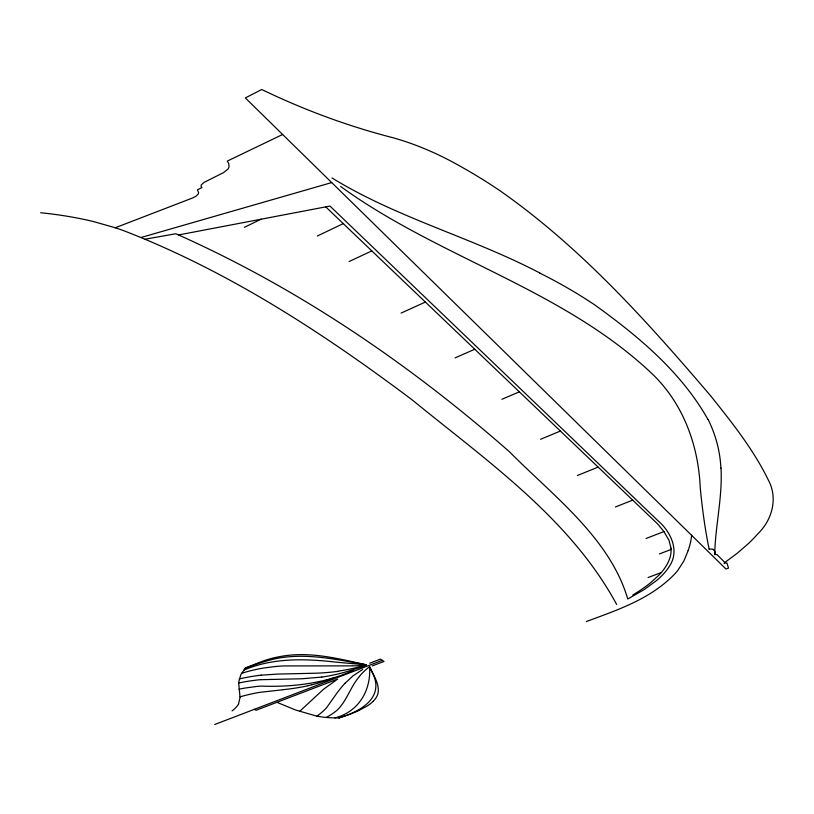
<?xml version="1.0" encoding="UTF-8"?>
<svg xmlns="http://www.w3.org/2000/svg" width="814" height="814" viewBox="0 0 814 814"><rect width="100%" height="100%" fill="white"/><g stroke="black" fill="none" stroke-linecap="round" stroke-linejoin="round"><path stroke-width="1.22" d="M373.25 701.281A59.066 22.782 -10.4 0 0 378.072 693.019C379.67 683.557 373.219 675.06 369.607 666.778C371.133 690.547 358.638 711.884 334.93 717.856M337.871 671.255L348.26 669.423A91.28 37.678 -10.7 0 0 366.514 664.845C338.512 658.607 309.656 651.139 280.85 656.43A44.271 17.694 -10 0 0 262.586 661.212A50.041 19.953 -10 0 0 261.182 661.741L245.614 667.867L240.924 674.389L238.614 682.407L240.069 697.445L238.512 704.008M688.206 550.518L683.831 561.07L677.645 570.634A120.655 50.01 -13.7 0 1 667.622 580.728C644.474 601.098 614.753 610.948 586.355 621.55M359.442 676.485C350.559 686.589 347.1 700.376 337.495 709.849A66.168 25.549 -9.9 0 1 326.343 717.429M345.136 683.17L353.093 675.783L362.698 669.423M724.877 562.433L724.084 563.207L726.922 562.973L728.51 568.08L725.996 569.027L245.34 97.934L261.732 89.499C303.561 109.697 347.222 125.936 392.216 137.525C416.503 144.241 439.692 154.446 461.528 166.972A784.961 382.366 -3.9 0 1 500.223 190.903C580.82 247.405 647.059 321.235 710.561 395.736C731.847 422.374 753.459 449.44 768.426 480.229C778.113 498.249 772.191 519.953 757.956 533.679A207.316 89.011 -14 0 1 748.463 543.518L737.403 553.133L724.877 562.433L716.89 554.548L714.672 554.578C715.333 525.62 722.598 497.11 721.011 468.081M299.674 711.385L323.575 689.204L337.718 679.059L256.105 710.266L254.304 709.34M244.373 227.34L261.06 219.21M282.631 134.483L227.269 161.111L228.765 163.665L229.019 166.85A10.796 6.716 -10 0 1 227.93 169.088L223.647 172.548L203.927 182.489L201.312 184.91A5.026 3.093 -9.6 0 0 201.272 186.671L201.974 187.566L197.426 189.835L198.585 192.542A7.255 4.446 -9.2 0 1 198.067 194.21L195.93 196.286L192.43 198.036L115.262 227.757L93.478 221.561A261.803 142.664 -4.7 0 0 40.68 212.749M317.307 236.009L343.264 223.616M359.055 710.378L366.799 706.247A45.238 17.399 -10.5 0 0 373.188 701.281M349.125 261.538L371.815 250.895M401.119 313.075L425.376 302.065M455.077 357.895L474.766 349.247M501.912 399.277L519.352 391.839M540.577 439.275L560.388 431.054M577.33 475.518L598.127 467.104M243.6 670.258C272.955 657.478 305.596 658.638 336.721 662.22L366.524 664.855A37.871 15.293 -11 0 1 359.381 665.679L352.442 665.872M615.404 506.98L632.702 500.132M646.072 538.492L663.919 531.583L668.955 540.211L671.072 548.26M369.739 663.227L380.342 659.167L384.025 661.426L372.263 665.923M353.673 670.288C324.572 683.516 292.643 687.23 260.958 686.1A49.328 19.129 -9.6 0 0 256.939 686.426L245.37 688.003A86.528 33.018 -9.6 0 0 238.96 689.204M659.462 553.917L671.143 549.44M214.703 724.501L382.285 660.358M648.076 577.543L661.243 572.557M355.932 668.762L364.285 666.259M338.604 717.846C360.073 712.057 386.009 697.456 371.845 671.631A277.371 107.448 -7.9 0 0 369.607 666.778M141.025 237.495L331.705 182.58M311.925 684.747L308.211 685.642M178.51 234.961L329.975 206.064L658.272 521.011C670.868 531.735 679.832 551.017 669.413 566.218A101.323 41.901 -13.8 0 1 656.796 580.362L644.027 589.692L627.757 599.012C609.818 537.749 552.604 495.482 509.595 451.892C409.462 364.011 297.853 287.861 175.814 233.75L145.116 239.204M321.784 677.075L302.126 678.754L261.009 679.69M282.936 689.733L259.839 692.348A51.099 19.658 -9.7 0 0 255.983 693.009L251.353 693.955A80.82 30.708 -9.8 0 0 240.069 696.835M261.263 675.182L277.34 674.084L315.964 673.209A103.388 42.888 -10.8 0 0 337.851 671.367M351.821 665.872L283.537 665.933A86.844 33.761 -9.8 0 0 273.585 666.707L263.512 668.05A65.466 25.682 -9.8 0 0 241.544 673.331M366.524 664.855C333.282 658.872 298.219 650.813 265.018 661.507A84.514 33.15 -10.1 0 0 245.034 668.447M713.023 549.399L714.682 550.997A23.901 9.666 -15.1 0 1 714.763 554.558M276.892 702.319L295.655 710.022L316.137 715.964A69.19 26.781 -10.9 0 0 339.56 717.907M539.763 272.965C472.242 237.576 397.059 218.02 331.98 177.94M340.669 186.487C438.593 257.6 561.772 288.98 650.762 372.517C682.702 402.177 698.412 444.658 700.223 487.566C702.228 508.211 704.934 528.795 709.126 549.114M325.732 206.868L655.911 522.303A218.172 91.199 -12.3 0 1 658.16 524.552L663.919 531.583M707.956 419.475C681.287 372.029 638.207 336.111 594.556 304.792A813.674 361.263 -5.3 0 0 539.702 273.016M616.666 604.487C570.166 518.426 486.212 460.449 412.24 399.939C323.036 332.916 228.296 271.113 123.789 230.718A249.237 136.579 -4.7 0 0 115.273 227.757M709.106 549.145A8.679 3.51 -15.3 0 1 713.095 549.358M708.099 419.434A586.518 264.509 -8.3 0 1 720.889 468.111M670.97 548.28A117.572 48.86 -13.6 0 1 662.423 571.214A108.913 45.177 -13.7 0 1 658.455 575.6L650.549 582.763A129.538 54.09 -13.5 0 1 632.753 595.024M691.635 535.236A272.487 116.239 -12 0 1 688.135 550.529M317.002 716.137A109.493 42.674 -9.3 0 0 326.546 707.763L337.037 692.948A256.176 94.597 -13.1 0 1 345.095 683.17M359.371 676.485A88.665 34.239 -11.8 0 1 369.505 666.768M359.137 710.408A87.586 34.208 -10.3 0 1 339.591 717.785M238.594 704.008A52.9 20.737 -8.9 0 1 232.071 710.887M308.252 685.734A94.8 38.807 -10.2 0 1 282.957 689.672M333.099 678.062A86.935 35.46 -10.1 0 1 311.935 684.757M238.594 683.038A74.471 28.765 -9.6 0 1 261.019 679.619M355.84 668.691A77.523 31.715 -10.5 0 1 321.784 677.116M239.204 678.947A78.653 30.464 -9.7 0 1 261.274 675.142"/></g></svg>
